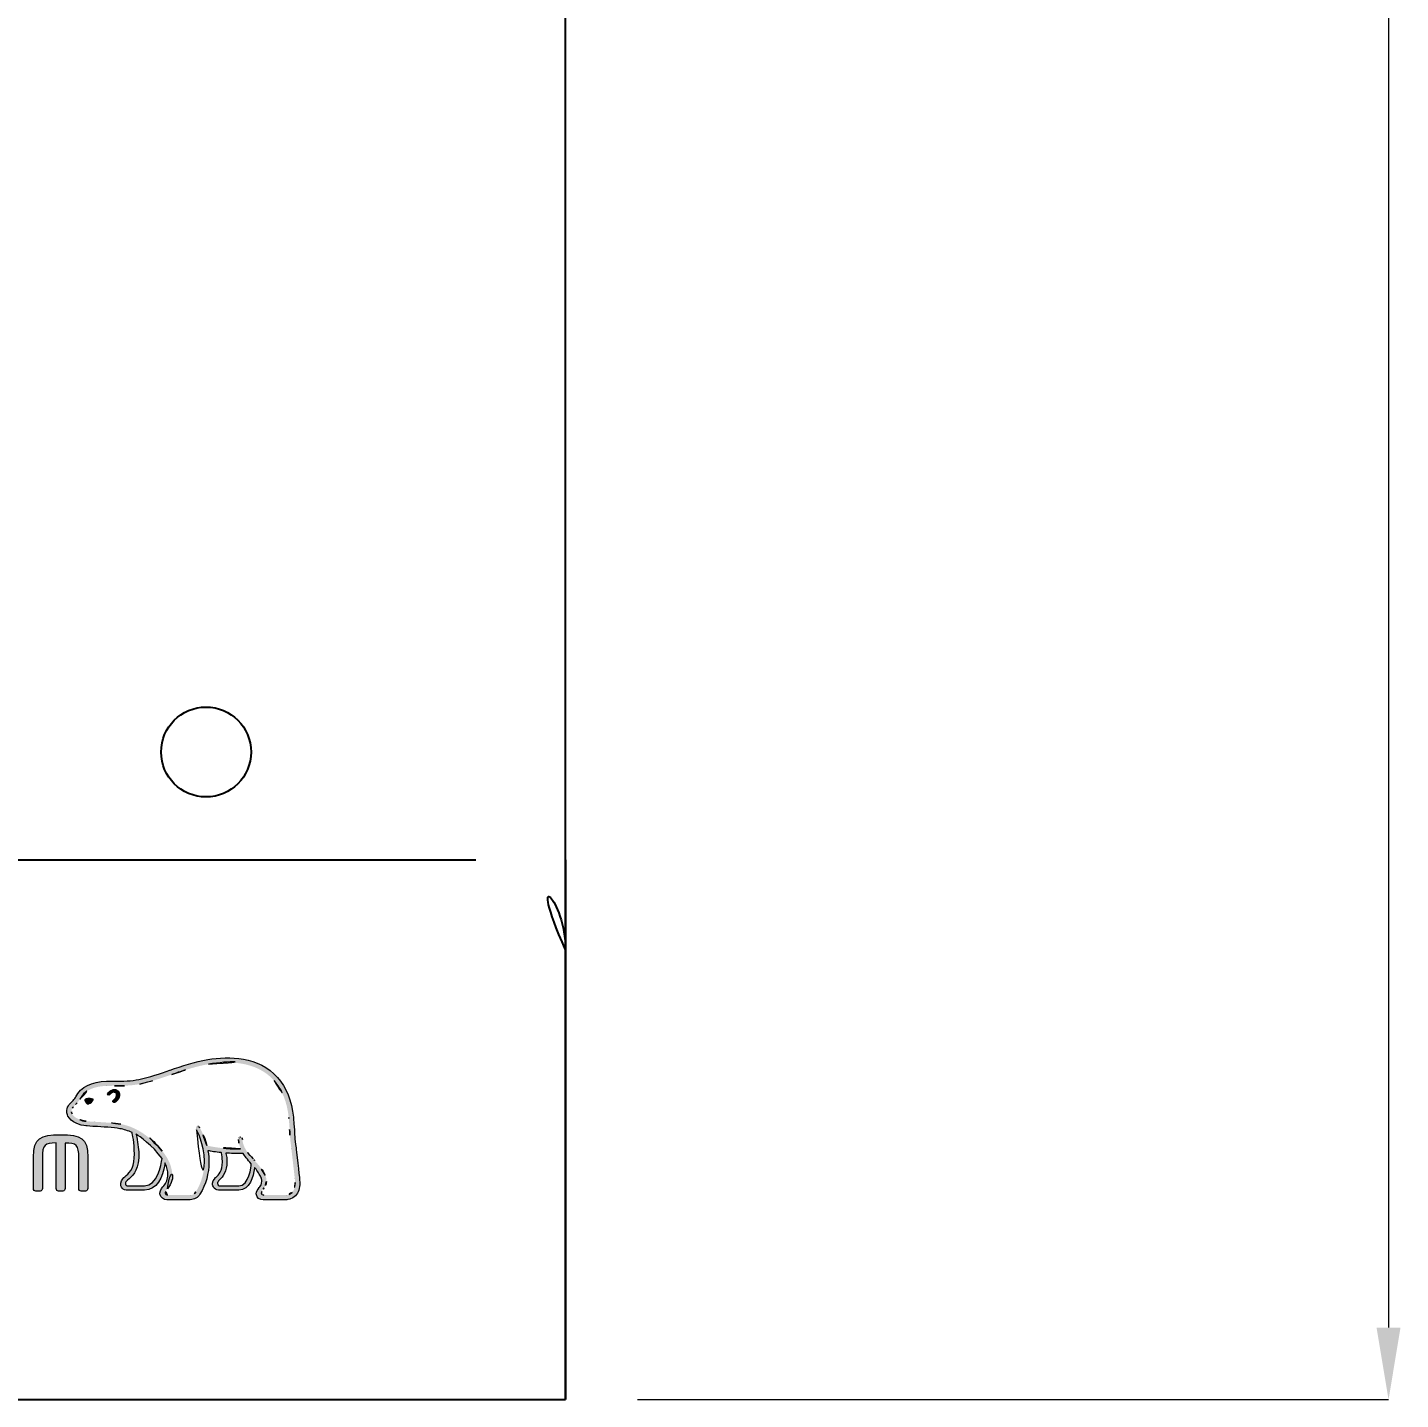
# Model space of a CAD drawing. Extents: x 16296660632 to 16296673681, y -37409619871 to -37409617503.
# Drawn here: x 16296673000.8 to 16296673077.2, y -37409618008.2 to -37409617932 of the extents above; entities that cross this region are included whole.
import ezdxf

# ---------------------------------------------------------------- set-up
doc = ezdxf.new("R2010")
doc.units = 0
doc.header["$LTSCALE"] = 10
doc.header["$MEASUREMENT"] = 0
doc.header["$PDMODE"] = 3
doc.header["$PDSIZE"] = -10
doc.layers.get('0').update_dxf_attribs({"linetype": 'CONTINUOUS'})
doc.layers.get('DEFPOINTS').update_dxf_attribs({"linetype": 'CONTINUOUS'})
doc.layers.add('BODY', color=7, linetype='CONTINUOUS')
doc.layers.add('레이어 1', color=7, linetype='CONTINUOUS', lineweight=0)
doc.styles.add('Daelim Dimension', font='')
doc.styles.get('Daelim Dimension').set_extended_font_data('NanumGothic')
doc.dimstyles.new('DEFAULT', dxfattribs={"dimscale": 2, "dimtxt": 2, "dimasz": 2, "dimexe": 0, "dimexo": 2, "dimgap": 1, "dimtad": 1, "dimdec": 1, "dimzin": 9, "dimdsep": 46, "dimtxsty": 'Daelim Dimension', "dimcen": 0.5, "dimclrd": 252, "dimclre": 252, "dimclrt": 3, "dimadec": 1, "dimazin": 0, "dimtfac": 1, "dimtdec": 1, "dimtix": 1, "dimtmove": 0, "dimatfit": 3, "dimfxl": 1, "dimtolj": 1, "dimtzin": 1, "dimlwd": 9, "dimlwe": 9, "dimarcsym": 0})

# ---------------------------------------------------------------- blocks, each defined once
blk = doc.blocks.new('*D1')
at = {"layer": 'BODY', "color": 5, "lineweight": 9, "transparency": 16777216}
for p, q in [((16296673029.734381, -37409617708.244926), (16296673076.508051, -37409617708.244926)), ((16296673076.508051, -37409617712.244926), (16296673076.508051, -37409618004.244926)), ((16296673034.734381, -37409618008.244926), (16296673076.508051, -37409618008.244926))]:
    blk.add_line(p, q, dxfattribs=at)
at = {"layer": 'BODY', "color": 5, "transparency": 16777216}
for points in [[(16296673075.841379, -37409617712.244926), (16296673077.174709, -37409617712.244926), (16296673076.508051, -37409617708.244926)], [(16296673075.841379, -37409618004.244926), (16296673077.174709, -37409618004.244926), (16296673076.508051, -37409618008.244926)]]:
    blk.add_solid(points, dxfattribs=at)
at = {"layer": 'DEFPOINTS', "color": 0, "transparency": 16777216}
for p in [(16296673025.734381, -37409617708.244926), (16296673030.734381, -37409618008.244926), (16296673076.508051, -37409618008.244926)]:
    blk.add_point(p, dxfattribs=at)
at = {"layer": 'BODY', "color": 7, "transparency": 16777216, "insert": (16296673069.057409, -37409617858.244926), "char_height": 10, "attachment_point": 5, "rotation": 90, "style": 'Daelim Dimension'}
blk.add_mtext('\\A1;300', dxfattribs=at)

msp = doc.modelspace()

# ---------------------------------------------------------------- hatches: boundary and pattern name
at = {"layer": '레이어 1'}
h = msp.add_hatch(color=7, dxfattribs=at)
h.dxf.hatch_style = 1
edge = h.paths.add_edge_path(flags=16)
edge.add_spline(control_points=[(16296673015.520041, -37409617996.7323), (16296673015.39266, -37409617996.873306), (16296673015.23259, -37409617996.874573), (16296673015.22566, -37409617996.874573), (16296673015.22566, -37409617996.874573), (16296673013.94339, -37409617996.874573), (16296673013.94339, -37409617996.874573), (16296673013.896271, -37409617996.874573), (16296673013.860279, -37409617996.862747), (16296673013.83696, -37409617996.839737), (16296673013.817499, -37409617996.820686), (16296673013.80805, -37409617996.791687), (16296673013.80805, -37409617996.755783), (16296673013.80805, -37409617996.683456), (16296673013.86084, -37409617996.616982), (16296673013.91692, -37409617996.546387), (16296673013.96891, -37409617996.479599), (16296673014.018299, -37409617996.416267), (16296673014.04595, -37409617996.33844), (16296673014.11614, -37409617996.149544), (16296673014.108959, -37409617995.948036), (16296673014.02515, -37409617995.770477), (16296673013.873739, -37409617995.449242), (16296673013.64909, -37409617995.196854), (16296673013.43136, -37409617994.952957), (16296673013.43136, -37409617994.952957), (16296673013.35763, -37409617994.871986), (16296673013.35763, -37409617994.871201), (16296673013.074591, -37409617994.555794), (16296673012.782101, -37409617994.229523), (16296673012.759029, -37409617993.787117), (16296673012.75375, -37409617993.699516), (16296673012.713261, -37409617993.646591), (16296673012.65694, -37409617993.648956), (16296673012.65694, -37409617993.648956), (16296673012.57398, -37409617993.688797), (16296673012.57218, -37409617993.688797), (16296673012.549721, -37409617993.713547), (16296673012.537201, -37409617993.750397), (16296673012.537201, -37409617993.792801), (16296673012.537201, -37409617993.792801), (16296673012.53791, -37409617993.807762), (16296673012.53791, -37409617993.807922), (16296673012.54925, -37409617993.967827), (16296673012.587379, -37409617994.124748), (16296673012.654421, -37409617994.287643), (16296673012.654421, -37409617994.287643), (16296673012.660959, -37409617994.304039), (16296673012.660959, -37409617994.304039), (16296673012.660959, -37409617994.304039), (16296673012.64362, -37409617994.304657), (16296673012.64362, -37409617994.304657), (16296673011.820431, -37409617994.337273), (16296673011.013411, -37409617994.181938), (16296673010.77606, -37409617994.124748), (16296673010.6297, -37409617993.535843), (16296673010.392281, -37409617993.145432), (16296673010.38204, -37409617993.128891), (16296673010.3636, -37409617993.098328), (16296673010.334141, -37409617993.074852), (16296673010.30578, -37409617993.066658), (16296673010.30578, -37409617993.066658), (16296673010.23646, -37409617993.077057), (16296673010.227949, -37409617993.078163), (16296673010.22213, -37409617993.086823), (16296673010.209999, -37409617993.103203), (16296673010.18321, -37409617993.139137), (16296673010.18321, -37409617993.139137), (16296673010.179911, -37409617993.167961), (16296673010.179911, -37409617993.167961), (16296673010.179911, -37409617993.167961), (16296673010.201799, -37409617993.245483), (16296673010.201799, -37409617993.245483), (16296673010.219761, -37409617993.276512), (16296673010.64246, -37409617994.016983), (16296673010.64246, -37409617994.997719), (16296673010.64246, -37409617995.602699), (16296673010.48349, -37409617996.173477), (16296673010.169979, -37409617996.694023), (16296673010.09507, -37409617996.818947), (16296673009.996361, -37409617996.874573), (16296673009.849529, -37409617996.874573), (16296673009.849529, -37409617996.874573), (16296673008.58552, -37409617996.874573), (16296673008.58552, -37409617996.874573), (16296673008.543619, -37409617996.874573), (16296673008.456181, -37409617996.845108), (16296673008.456181, -37409617996.753731), (16296673008.456181, -37409617996.703323), (16296673008.502899, -37409617996.620598), (16296673008.58073, -37409617996.533478), (16296673009.107479, -37409617995.946938), (16296673008.803579, -37409617995.0308), (16296673008.298401, -37409617994.427238), (16296673007.810471, -37409617993.8451), (16296673007.01416, -37409617993.112503), (16296673005.99168, -37409617992.930527), (16296673005.62932, -37409617992.86721), (16296673005.033871, -37409617992.831917), (16296673004.55295, -37409617992.803391), (16296673004.55295, -37409617992.803391), (16296673004.066851, -37409617992.774567), (16296673004.066851, -37409617992.774567), (16296673003.817369, -37409617992.755501), (16296673003.405069, -37409617992.602058), (16296673003.279579, -37409617992.364464), (16296673003.22657, -37409617992.265999), (16296673003.232559, -37409617992.166122), (16296673003.29904, -37409617992.05127), (16296673003.34087, -37409617991.981956), (16296673003.3983, -37409617991.922401), (16296673003.47053, -37409617991.849922), (16296673003.5504, -37409617991.769096), (16296673003.63257, -37409617991.685448), (16296673003.696541, -37409617991.575157), (16296673003.696541, -37409617991.575157), (16296673003.71489, -37409617991.540657), (16296673003.71489, -37409617991.540657), (16296673003.959009, -37409617991.073692), (16296673004.461889, -37409617990.827133), (16296673005.210159, -37409617990.807281), (16296673005.210159, -37409617990.807281), (16296673005.63216, -37409617990.802551), (16296673005.63216, -37409617990.802551), (16296673006.095501, -37409617990.800194), (16296673006.621241, -37409617990.797523), (16296673007.053221, -37409617990.704552), (16296673007.659941, -37409617990.574097), (16296673008.26862, -37409617990.366142), (16296673008.80578, -37409617990.183083), (16296673008.80578, -37409617990.183083), (16296673008.82295, -37409617990.177406), (16296673008.82295, -37409617990.177406), (16296673009.487329, -37409617989.950233), (16296673010.174391, -37409617989.715309), (16296673010.87673, -37409617989.600937), (16296673012.00075, -37409617989.414879), (16296673013.544319, -37409617989.421021), (16296673014.51544, -37409617990.511253), (16296673014.964291, -37409617991.016022), (16296673015.24078, -37409617991.710182), (16296673015.335951, -37409617992.574951), (16296673015.335951, -37409617992.574951), (16296673015.332319, -37409617992.572121), (16296673015.32901, -37409617992.56913), (16296673015.336729, -37409617992.586304), (16296673015.343981, -37409617992.68335), (16296673015.384001, -37409617993.233498), (16296673015.3955, -37409617993.498016), (16296673015.407631, -37409617993.771523), (16296673015.476789, -37409617994.278976), (16296673015.476789, -37409617994.278976), (16296673015.672779, -37409617995.976067), (16296673015.672779, -37409617995.976067), (16296673015.672779, -37409617995.976067), (16296673015.684441, -37409617996.182297), (16296673015.684441, -37409617996.182297), (16296673015.684441, -37409617996.42588), (16296673015.629299, -37409617996.611), (16296673015.520041, -37409617996.7323)], knot_values=[0, 0, 0, 0, 1, 1, 1, 2, 2, 2, 3, 3, 3, 4, 4, 4, 5, 5, 5, 6, 6, 6, 7, 7, 7, 8, 8, 8, 9, 9, 9, 10, 10, 10, 11, 11, 11, 12, 12, 12, 13, 13, 13, 14, 14, 14, 15, 15, 15, 16, 16, 16, 17, 17, 17, 18, 18, 18, 19, 19, 19, 20, 20, 20, 21, 21, 21, 22, 22, 22, 23, 23, 23, 24, 24, 24, 25, 25, 25, 26, 26, 26, 27, 27, 27, 28, 28, 28, 29, 29, 29, 30, 30, 30, 31, 31, 31, 32, 32, 32, 33, 33, 33, 34, 34, 34, 35, 35, 35, 36, 36, 36, 37, 37, 37, 38, 38, 38, 39, 39, 39, 40, 40, 40, 41, 41, 41, 42, 42, 42, 43, 43, 43, 44, 44, 44, 45, 45, 45, 46, 46, 46, 47, 47, 47, 48, 48, 48, 49, 49, 49, 50, 50, 50, 51, 51, 51, 52, 52, 52, 53, 53, 53, 53], degree=3, periodic=0)
edge = h.paths.add_edge_path(flags=16)
edge.add_spline(control_points=[(16296673012.55579, -37409617996.365532), (16296673012.55579, -37409617996.365532), (16296673011.50976, -37409617996.365532), (16296673011.50976, -37409617996.365532), (16296673011.4324, -37409617996.365532), (16296673011.371269, -37409617996.30378), (16296673011.371269, -37409617996.224998), (16296673011.371269, -37409617996.170021), (16296673011.41901, -37409617996.100067), (16296673011.464149, -37409617996.05201), (16296673011.67692, -37409617995.848297), (16296673011.894569, -37409617995.567879), (16296673011.894569, -37409617995.035522), (16296673011.894569, -37409617995.035522), (16296673011.8811, -37409617994.793694), (16296673011.8811, -37409617994.792747), (16296673011.8811, -37409617994.792747), (16296673011.842649, -37409617994.557518), (16296673011.842649, -37409617994.557518), (16296673011.842649, -37409617994.557518), (16296673011.83997, -37409617994.542709), (16296673011.83997, -37409617994.542709), (16296673011.83997, -37409617994.542709), (16296673011.85541, -37409617994.543823), (16296673011.85541, -37409617994.543823), (16296673012.050461, -37409617994.557838), (16296673012.429991, -37409617994.578957), (16296673012.792351, -37409617994.561783), (16296673012.88435, -37409617994.708138), (16296673013.03261, -37409617994.896408), (16296673013.249081, -37409617995.147217), (16296673013.239149, -37409617995.272003), (16296673013.135799, -37409617996.365532), (16296673012.55579, -37409617996.365532)], knot_values=[0, 0, 0, 0, 1, 1, 1, 2, 2, 2, 3, 3, 3, 4, 4, 4, 5, 5, 5, 6, 6, 6, 7, 7, 7, 8, 8, 8, 9, 9, 9, 10, 10, 10, 11, 11, 11, 11], degree=3, periodic=0)
edge = h.paths.add_edge_path(flags=16)
edge.add_spline(control_points=[(16296673007.30703, -37409617996.365532), (16296673007.30703, -37409617996.365532), (16296673006.388849, -37409617996.365532), (16296673006.388849, -37409617996.365532), (16296673006.320009, -37409617996.365532), (16296673006.245951, -37409617996.308823), (16296673006.245951, -37409617996.224998), (16296673006.245951, -37409617996.174118), (16296673006.288651, -37409617996.111092), (16296673006.36648, -37409617996.048553), (16296673006.59886, -37409617995.863426), (16296673006.950979, -37409617995.583313), (16296673006.989111, -37409617994.809914), (16296673006.989111, -37409617994.809914), (16296673006.994381, -37409617994.598961), (16296673006.994381, -37409617994.598961), (16296673006.994381, -37409617994.269997), (16296673006.919001, -37409617993.872833), (16296673006.847481, -37409617993.517883), (16296673006.847481, -37409617993.517883), (16296673006.83581, -37409617993.481644), (16296673006.83581, -37409617993.481644), (16296673006.83581, -37409617993.481644), (16296673006.86591, -37409617993.505119), (16296673006.86591, -37409617993.505119), (16296673007.00281, -37409617993.589401), (16296673007.752741, -37409617994.097649), (16296673008.284929, -37409617994.848518), (16296673008.24082, -37409617995.203941), (16296673008.040421, -37409617996.365532), (16296673007.30703, -37409617996.365532)], knot_values=[0, 0, 0, 0, 1, 1, 1, 2, 2, 2, 3, 3, 3, 4, 4, 4, 5, 5, 5, 6, 6, 6, 7, 7, 7, 8, 8, 8, 9, 9, 9, 10, 10, 10, 10], degree=3, periodic=0)
edge = h.paths.add_edge_path()
edge.add_spline(control_points=[(16296673015.93195, -37409617995.950401), (16296673015.93162, -37409617995.948036), (16296673015.7369, -37409617994.24369), (16296673015.7369, -37409617994.24369), (16296673015.66482, -37409617993.734337), (16296673015.654421, -37409617993.46273), (16296673015.64505, -37409617993.222), (16296673015.64505, -37409617993.222), (16296673015.596849, -37409617992.549118), (16296673015.596849, -37409617992.548637), (16296673015.49428, -37409617991.627632), (16296673015.196211, -37409617990.88369), (16296673014.71048, -37409617990.339684), (16296673013.661221, -37409617989.160744), (16296673012.023279, -37409617989.1483), (16296673010.83349, -37409617989.344452), (16296673010.103809, -37409617989.465141), (16296673009.406349, -37409617989.703194), (16296673008.73204, -37409617989.933838), (16296673008.73204, -37409617989.933838), (16296673008.71031, -37409617989.941551), (16296673008.71031, -37409617989.941551), (16296673008.183161, -37409617990.121323), (16296673007.58494, -37409617990.325974), (16296673006.997931, -37409617990.451057), (16296673006.59461, -37409617990.537239), (16296673006.08951, -37409617990.541183), (16296673005.64333, -37409617990.543541), (16296673005.64333, -37409617990.543541), (16296673005.20174, -37409617990.548897), (16296673005.20174, -37409617990.548897), (16296673004.353189, -37409617990.569847), (16296673003.775221, -37409617990.863693), (16296673003.48329, -37409617991.421867), (16296673003.48329, -37409617991.421867), (16296673003.47014, -37409617991.445976), (16296673003.47014, -37409617991.445976), (16296673003.42185, -37409617991.530579), (16296673003.350241, -37409617991.602417), (16296673003.286119, -37409617991.666702), (16296673003.21546, -37409617991.737907), (16296673003.13582, -37409617991.817787), (16296673003.07501, -37409617991.921127), (16296673003.01395, -37409617992.024651), (16296673002.98316, -37409617992.12957), (16296673002.98316, -37409617992.232597), (16296673002.98316, -37409617992.319252), (16296673003.00489, -37409617992.404327), (16296673003.04855, -37409617992.485626), (16296673003.22893, -37409617992.826241), (16296673003.743481, -37409617993.010094), (16296673004.050541, -37409617993.031998), (16296673004.050541, -37409617993.031998), (16296673004.502541, -37409617993.060364), (16296673004.51333, -37409617993.061302), (16296673004.96526, -37409617993.086823), (16296673005.584181, -37409617993.122589), (16296673005.945511, -37409617993.186394), (16296673006.15679, -37409617993.223732), (16296673006.396891, -37409617993.299507), (16296673006.61808, -37409617993.403664), (16296673006.633841, -37409617993.460999), (16296673006.74868, -37409617993.971611), (16296673006.74868, -37409617994.599274), (16296673006.74868, -37409617994.599274), (16296673006.743799, -37409617994.798424), (16296673006.743799, -37409617994.798424), (16296673006.71048, -37409617995.460274), (16296673006.42194, -37409617995.691551), (16296673006.21051, -37409617995.860764), (16296673006.189079, -37409617995.877617), (16296673006.00066, -37409617996.034058), (16296673005.987101, -37409617996.222321), (16296673005.977501, -37409617996.328827), (16296673006.00798, -37409617996.42588), (16296673006.072651, -37409617996.495667), (16296673006.142759, -37409617996.571289), (16296673006.24934, -37409617996.609573), (16296673006.388849, -37409617996.609573), (16296673006.388849, -37409617996.609573), (16296673007.30703, -37409617996.609573), (16296673007.30703, -37409617996.609573), (16296673007.994261, -37409617996.609573), (16296673008.33424, -37409617995.869583), (16296673008.43767, -37409617995.176369), (16296673008.43767, -37409617995.176369), (16296673008.4398, -37409617995.07885), (16296673008.4398, -37409617995.07885), (16296673008.4398, -37409617995.07885), (16296673008.468161, -37409617995.127693), (16296673008.468161, -37409617995.127693), (16296673008.556299, -37409617995.32383), (16296673008.60932, -37409617995.558273), (16296673008.60932, -37409617995.734871), (16296673008.60932, -37409617995.982697), (16296673008.532591, -37409617996.199173), (16296673008.38686, -37409617996.360489), (16296673008.350071, -37409617996.396889), (16296673008.1663, -37409617996.587357), (16296673008.1663, -37409617996.777519), (16296673008.1663, -37409617996.777519), (16296673008.16795, -37409617996.808884), (16296673008.16795, -37409617996.808884), (16296673008.194019, -37409617997.033539), (16296673008.37583, -37409617997.133888), (16296673008.54472, -37409617997.133888), (16296673008.54472, -37409617997.133888), (16296673009.849529, -37409617997.133888), (16296673009.849529, -37409617997.133888), (16296673010.08506, -37409617997.133888), (16296673010.27277, -37409617997.027847), (16296673010.393379, -37409617996.827782), (16296673010.72542, -37409617996.27652), (16296673010.893669, -37409617995.677841), (16296673010.893669, -37409617995.048912), (16296673010.893669, -37409617994.852608), (16296673010.87516, -37409617994.643066), (16296673010.838921, -37409617994.425652), (16296673010.838921, -37409617994.425652), (16296673010.83577, -37409617994.408333), (16296673010.83577, -37409617994.408333), (16296673010.83577, -37409617994.408333), (16296673010.8531, -37409617994.411957), (16296673010.8531, -37409617994.411957), (16296673011.01009, -37409617994.44236), (16296673011.26265, -37409617994.486153), (16296673011.574739, -37409617994.519867), (16296673011.574739, -37409617994.519867), (16296673011.583811, -37409617994.520973), (16296673011.583811, -37409617994.520973), (16296673011.583811, -37409617994.520973), (16296673011.625799, -37409617994.760139), (16296673011.625799, -37409617994.760139), (16296673011.625799, -37409617994.760139), (16296673011.635, -37409617994.816841), (16296673011.635, -37409617994.817787), (16296673011.635, -37409617994.817787), (16296673011.647449, -37409617995.029381), (16296673011.647449, -37409617995.029381), (16296673011.647449, -37409617995.537163), (16296673011.4168, -37409617995.758034), (16296673011.29282, -37409617995.876503), (16296673011.29108, -37409617995.878082), (16296673011.118099, -37409617996.053902), (16296673011.09935, -37409617996.209877), (16296673011.09935, -37409617996.209877), (16296673011.093361, -37409617996.257767), (16296673011.093361, -37409617996.257767), (16296673011.093361, -37409617996.30677), (16296673011.105961, -37409617996.40287), (16296673011.191669, -37409617996.491417), (16296673011.267139, -37409617996.570038), (16296673011.383961, -37409617996.609573), (16296673011.539301, -37409617996.609573), (16296673011.539301, -37409617996.609573), (16296673012.55579, -37409617996.609573), (16296673012.55579, -37409617996.609573), (16296673013.17314, -37409617996.609573), (16296673013.358971, -37409617995.824677), (16296673013.43388, -37409617995.384804), (16296673013.43388, -37409617995.384804), (16296673013.437349, -37409617995.339432), (16296673013.437349, -37409617995.339432), (16296673013.437349, -37409617995.339432), (16296673013.461769, -37409617995.372673), (16296673013.461769, -37409617995.372673), (16296673013.604111, -37409617995.554482), (16296673013.72897, -37409617995.756607), (16296673013.789061, -37409617995.882339), (16296673013.82065, -37409617995.947723), (16296673013.837669, -37409617996.020348), (16296673013.837669, -37409617996.09314), (16296673013.837669, -37409617996.09314), (16296673013.814671, -37409617996.240288), (16296673013.814671, -37409617996.240288), (16296673013.79088, -37409617996.32016), (16296673013.73637, -37409617996.39373), (16296673013.683041, -37409617996.464943), (16296673013.604811, -37409617996.566566), (16296673013.524151, -37409617996.671959), (16296673013.524151, -37409617996.799889), (16296673013.524151, -37409617996.799889), (16296673013.531719, -37409617996.870323), (16296673013.531719, -37409617996.870323), (16296673013.56889, -37409617997.040154), (16296673013.706511, -37409617997.133888), (16296673013.918961, -37409617997.133888), (16296673013.918961, -37409617997.133888), (16296673015.225031, -37409617997.133888), (16296673015.225031, -37409617997.133888), (16296673015.2537, -37409617997.133888), (16296673015.50893, -37409617997.127586), (16296673015.708851, -37409617996.911278), (16296673015.86845, -37409617996.738457), (16296673015.945959, -37409617996.500862), (16296673015.945959, -37409617996.185463), (16296673015.945959, -37409617996.185463), (16296673015.9321, -37409617995.9515), (16296673015.93195, -37409617995.950401)], knot_values=[0, 0, 0, 0, 1, 1, 1, 2, 2, 2, 3, 3, 3, 4, 4, 4, 5, 5, 5, 6, 6, 6, 7, 7, 7, 8, 8, 8, 9, 9, 9, 10, 10, 10, 11, 11, 11, 12, 12, 12, 13, 13, 13, 14, 14, 14, 15, 15, 15, 16, 16, 16, 17, 17, 17, 18, 18, 18, 19, 19, 19, 20, 20, 20, 21, 21, 21, 22, 22, 22, 23, 23, 23, 24, 24, 24, 25, 25, 25, 26, 26, 26, 27, 27, 27, 28, 28, 28, 29, 29, 29, 30, 30, 30, 31, 31, 31, 32, 32, 32, 33, 33, 33, 34, 34, 34, 35, 35, 35, 36, 36, 36, 37, 37, 37, 38, 38, 38, 39, 39, 39, 40, 40, 40, 41, 41, 41, 42, 42, 42, 43, 43, 43, 44, 44, 44, 45, 45, 45, 46, 46, 46, 47, 47, 47, 48, 48, 48, 49, 49, 49, 50, 50, 50, 51, 51, 51, 52, 52, 52, 53, 53, 53, 54, 54, 54, 55, 55, 55, 56, 56, 56, 57, 57, 57, 58, 58, 58, 59, 59, 59, 60, 60, 60, 61, 61, 61, 62, 62, 62, 63, 63, 63, 64, 64, 64, 65, 65, 65, 66, 66, 66, 66], degree=3, periodic=0)
edge = h.paths.add_edge_path(flags=0)
edge.add_spline(control_points=[(16296673004.02832, -37409617991.542702), (16296673004.02832, -37409617991.542702), (16296673004.21833, -37409617991.456848), (16296673004.453699, -37409617991.547592), (16296673004.453699, -37409617991.547592), (16296673004.482849, -37409617991.560043), (16296673004.44488, -37409617991.613762), (16296673004.330271, -37409617991.767853), (16296673004.2173, -37409617991.801086), (16296673004.2173, -37409617991.801086), (16296673004.2173, -37409617991.801086), (16296673004.13546, -37409617991.829918), (16296673004.08946, -37409617991.774147), (16296673003.9965, -37409617991.665123), (16296673003.99367, -37409617991.601631), (16296673003.99367, -37409617991.601631), (16296673003.99367, -37409617991.601631), (16296673003.984051, -37409617991.554527), (16296673004.02832, -37409617991.542702)], knot_values=[0, 0, 0, 0, 1, 1, 1, 2, 2, 2, 3, 3, 3, 4, 4, 4, 5, 5, 5, 6, 6, 6, 6], degree=3, periodic=0)
edge = h.paths.add_edge_path(flags=0)
edge.add_spline(control_points=[(16296673005.282169, -37409617991.193268), (16296673005.253719, -37409617991.224297), (16296673005.25152, -37409617991.275978), (16296673005.282169, -37409617991.303238), (16296673005.31147, -37409617991.329697), (16296673005.36227, -37409617991.322777), (16296673005.390631, -37409617991.29158), (16296673005.40576, -37409617991.275978), (16296673005.561729, -37409617991.090874), (16296673005.69628, -37409617991.185547), (16296673005.74543, -37409617991.22084), (16296673005.765751, -37409617991.270943), (16296673005.758511, -37409617991.335693), (16296673005.747009, -37409617991.439507), (16296673005.656969, -37409617991.557373), (16296673005.59403, -37409617991.597687), (16296673005.558821, -37409617991.619118), (16296673005.53558, -37409617991.665123), (16296673005.55228, -37409617991.702309), (16296673005.568821, -37409617991.739326), (16296673005.615931, -37409617991.750359), (16296673005.65374, -37409617991.732712), (16296673005.76638, -37409617991.678833), (16296673005.908421, -37409617991.498909), (16296673005.92787, -37409617991.331123), (16296673005.94079, -37409617991.214233), (16296673005.888321, -37409617991.118752), (16296673005.794901, -37409617991.054314), (16296673005.59403, -37409617990.911743), (16296673005.366369, -37409617991.102524), (16296673005.282169, -37409617991.193268)], knot_values=[0, 0, 0, 0, 1, 1, 1, 2, 2, 2, 3, 3, 3, 4, 4, 4, 5, 5, 5, 6, 6, 6, 7, 7, 7, 8, 8, 8, 9, 9, 9, 10, 10, 10, 10], degree=3, periodic=0)
edge = h.paths.add_edge_path(flags=0)
edge.add_spline(control_points=[(16296673005.256479, -37409617991.332382), (16296673005.256479, -37409617991.332382), (16296673005.256479, -37409617991.332382), (16296673005.256479, -37409617991.332382), (16296673005.256479, -37409617991.332382), (16296673005.256479, -37409617991.332382), (16296673005.256479, -37409617991.332382)], knot_values=[0, 0, 0, 0, 1, 1, 1, 2, 2, 2, 2], degree=3, periodic=0)
h = msp.add_hatch(color=7, dxfattribs=at)
h.dxf.hatch_style = 2
edge = h.paths.add_edge_path()
edge.add_spline(control_points=[(16296673005.282169, -37409617991.193268), (16296673005.253719, -37409617991.224297), (16296673005.25152, -37409617991.275978), (16296673005.282169, -37409617991.303238), (16296673005.31147, -37409617991.329697), (16296673005.36227, -37409617991.322777), (16296673005.390631, -37409617991.29158), (16296673005.40576, -37409617991.275978), (16296673005.561729, -37409617991.090874), (16296673005.69628, -37409617991.185547), (16296673005.74543, -37409617991.22084), (16296673005.765751, -37409617991.270943), (16296673005.758511, -37409617991.335693), (16296673005.747009, -37409617991.439507), (16296673005.656969, -37409617991.557373), (16296673005.59403, -37409617991.597687), (16296673005.558821, -37409617991.619118), (16296673005.53558, -37409617991.665123), (16296673005.55228, -37409617991.702309), (16296673005.568821, -37409617991.739326), (16296673005.615931, -37409617991.750359), (16296673005.65374, -37409617991.732712), (16296673005.76638, -37409617991.678833), (16296673005.908421, -37409617991.498909), (16296673005.92787, -37409617991.331123), (16296673005.94079, -37409617991.214233), (16296673005.888321, -37409617991.118752), (16296673005.794901, -37409617991.054314), (16296673005.59403, -37409617990.911743), (16296673005.366369, -37409617991.102524), (16296673005.282169, -37409617991.193268)], knot_values=[0, 0, 0, 0, 1, 1, 1, 2, 2, 2, 3, 3, 3, 4, 4, 4, 5, 5, 5, 6, 6, 6, 7, 7, 7, 8, 8, 8, 9, 9, 9, 10, 10, 10, 10], degree=3, periodic=0)
h = msp.add_hatch(color=7, dxfattribs=at)
h.dxf.hatch_style = 2
edge = h.paths.add_edge_path()
edge.add_spline(control_points=[(16296673004.02832, -37409617991.542702), (16296673004.02832, -37409617991.542702), (16296673004.21833, -37409617991.456848), (16296673004.453699, -37409617991.547592), (16296673004.453699, -37409617991.547592), (16296673004.482849, -37409617991.560043), (16296673004.44488, -37409617991.613762), (16296673004.330271, -37409617991.767853), (16296673004.2173, -37409617991.801086), (16296673004.2173, -37409617991.801086), (16296673004.2173, -37409617991.801086), (16296673004.13546, -37409617991.829918), (16296673004.08946, -37409617991.774147), (16296673003.9965, -37409617991.665123), (16296673003.99367, -37409617991.601631), (16296673003.99367, -37409617991.601631), (16296673003.99367, -37409617991.601631), (16296673003.984051, -37409617991.554527), (16296673004.02832, -37409617991.542702)], knot_values=[0, 0, 0, 0, 1, 1, 1, 2, 2, 2, 3, 3, 3, 4, 4, 4, 5, 5, 5, 6, 6, 6, 6], degree=3, periodic=0)
h = msp.add_hatch(color=7, dxfattribs=at)
h.dxf.hatch_style = 2
edge = h.paths.add_edge_path()
edge.add_spline(control_points=[(16296673001.132771, -37409617994.765961), (16296673001.132771, -37409617994.765961), (16296673001.132771, -37409617996.517883), (16296673001.132771, -37409617996.517883), (16296673001.132771, -37409617996.593674), (16296673001.19232, -37409617996.655273), (16296673001.26543, -37409617996.655273), (16296673001.26543, -37409617996.655273), (16296673001.499849, -37409617996.655273), (16296673001.499849, -37409617996.655273), (16296673001.582569, -37409617996.655273), (16296673001.63203, -37409617996.585617), (16296673001.63203, -37409617996.517883), (16296673001.63203, -37409617996.517883), (16296673001.63203, -37409617994.80928), (16296673001.63203, -37409617994.80928), (16296673001.63203, -37409617994.055901), (16296673001.759809, -37409617993.982643), (16296673002.396919, -37409617993.980904), (16296673002.396919, -37409617994.027222), (16296673002.396919, -37409617996.517883), (16296673002.396919, -37409617996.517883), (16296673002.396919, -37409617996.596497), (16296673002.453489, -37409617996.655273), (16296673002.528481, -37409617996.655273), (16296673002.528481, -37409617996.655273), (16296673002.75882, -37409617996.655273), (16296673002.75882, -37409617996.655273), (16296673002.841209, -37409617996.655273), (16296673002.89053, -37409617996.585617), (16296673002.89053, -37409617996.517883), (16296673002.89053, -37409617996.517883), (16296673002.89053, -37409617994.034943), (16296673002.89053, -37409617993.985786), (16296673003.188601, -37409617993.986893), (16296673003.39798, -37409617994.011467), (16296673003.511339, -37409617994.124748), (16296673003.630751, -37409617994.244011), (16296673003.65407, -37409617994.466461), (16296673003.65407, -37409617994.80928), (16296673003.65407, -37409617994.80928), (16296673003.65407, -37409617996.517883), (16296673003.65407, -37409617996.517883), (16296673003.65407, -37409617996.592247), (16296673003.71497, -37409617996.655273), (16296673003.78697, -37409617996.655273), (16296673003.78697, -37409617996.655273), (16296673004.022499, -37409617996.655273), (16296673004.022499, -37409617996.655273), (16296673004.104191, -37409617996.655273), (16296673004.154671, -37409617996.584053), (16296673004.154671, -37409617996.517883), (16296673004.154671, -37409617996.517883), (16296673004.154671, -37409617994.765961), (16296673004.154671, -37409617994.765961), (16296673004.154671, -37409617993.704086), (16296673003.778139, -37409617993.524178), (16296673002.646481, -37409617993.524178), (16296673001.510731, -37409617993.524178), (16296673001.132771, -37409617993.704086), (16296673001.132771, -37409617994.765961)], knot_values=[0, 0, 0, 0, 1, 1, 1, 2, 2, 2, 3, 3, 3, 4, 4, 4, 5, 5, 5, 6, 6, 6, 7, 7, 7, 8, 8, 8, 9, 9, 9, 10, 10, 10, 11, 11, 11, 12, 12, 12, 13, 13, 13, 14, 14, 14, 15, 15, 15, 16, 16, 16, 17, 17, 17, 18, 18, 18, 19, 19, 19, 20, 20, 20, 20], degree=3, periodic=0)

# ---------------------------------------------------------------- linework, layer by layer
for p, q in [((16296673030.734381, -37409618008.244926), (16296673030.734381, -37409617713.244926)), ((16296672785.734381, -37409617978.244926), (16296673025.734381, -37409617978.244926)), ((16296673030.734381, -37409617978.244926), (16296673030.734381, -37409618008.244926)), ((16296672780.734381, -37409618008.244926), (16296673030.734381, -37409618008.244926))]:
    msp.add_line(p, q)
at = {"color": 7}
msp.add_line((16296673007.26635, -37409617996.609573), (16296673007.26635, -37409617996.609573), dxfattribs=at)
msp.add_arc((16296673025.734381, -37409617983.244926), 5, 0, 90)
at = {"layer": 'BODY'}
msp.add_circle((16296673010.734381, -37409617972.244926), 2.5, dxfattribs=at)
at = {"layer": '레이어 1', "color": 7}
for points, knots in [([(16296673015.93195, -37409617995.950401), (16296673015.93162, -37409617995.948036), (16296673015.7369, -37409617994.24369), (16296673015.7369, -37409617994.24369), (16296673015.66482, -37409617993.734337), (16296673015.654421, -37409617993.46273), (16296673015.64505, -37409617993.222), (16296673015.64505, -37409617993.222), (16296673015.596849, -37409617992.549118), (16296673015.596849, -37409617992.548637), (16296673015.49428, -37409617991.627632), (16296673015.196211, -37409617990.88369), (16296673014.71048, -37409617990.339684), (16296673013.661221, -37409617989.160744), (16296673012.023279, -37409617989.1483), (16296673010.83349, -37409617989.344452), (16296673010.103809, -37409617989.465141), (16296673009.406349, -37409617989.703194), (16296673008.73204, -37409617989.933838), (16296673008.73204, -37409617989.933838), (16296673008.71031, -37409617989.941551), (16296673008.71031, -37409617989.941551), (16296673008.183161, -37409617990.121323), (16296673007.58494, -37409617990.325974), (16296673006.997931, -37409617990.451057), (16296673006.59461, -37409617990.537239), (16296673006.08951, -37409617990.541183), (16296673005.64333, -37409617990.543541), (16296673005.64333, -37409617990.543541), (16296673005.20174, -37409617990.548897), (16296673005.20174, -37409617990.548897), (16296673004.353189, -37409617990.569847), (16296673003.775221, -37409617990.863693), (16296673003.48329, -37409617991.421867), (16296673003.48329, -37409617991.421867), (16296673003.47014, -37409617991.445976), (16296673003.47014, -37409617991.445976), (16296673003.42185, -37409617991.530579), (16296673003.350241, -37409617991.602417), (16296673003.286119, -37409617991.666702), (16296673003.21546, -37409617991.737907), (16296673003.13582, -37409617991.817787), (16296673003.07501, -37409617991.921127), (16296673003.01395, -37409617992.024651), (16296673002.98316, -37409617992.12957), (16296673002.98316, -37409617992.232597), (16296673002.98316, -37409617992.319252), (16296673003.00489, -37409617992.404327), (16296673003.04855, -37409617992.485626), (16296673003.22893, -37409617992.826241), (16296673003.743481, -37409617993.010094), (16296673004.050541, -37409617993.031998), (16296673004.050541, -37409617993.031998), (16296673004.502541, -37409617993.060364), (16296673004.51333, -37409617993.061302), (16296673004.96526, -37409617993.086823), (16296673005.584181, -37409617993.122589), (16296673005.945511, -37409617993.186394), (16296673006.15679, -37409617993.223732), (16296673006.396891, -37409617993.299507), (16296673006.61808, -37409617993.403664), (16296673006.633841, -37409617993.460999), (16296673006.74868, -37409617993.971611), (16296673006.74868, -37409617994.599274), (16296673006.74868, -37409617994.599274), (16296673006.743799, -37409617994.798424), (16296673006.743799, -37409617994.798424), (16296673006.71048, -37409617995.460274), (16296673006.42194, -37409617995.691551), (16296673006.21051, -37409617995.860764), (16296673006.189079, -37409617995.877617), (16296673006.00066, -37409617996.034058), (16296673005.987101, -37409617996.222321), (16296673005.977501, -37409617996.328827), (16296673006.00798, -37409617996.42588), (16296673006.072651, -37409617996.495667), (16296673006.142759, -37409617996.571289), (16296673006.24934, -37409617996.609573), (16296673006.388849, -37409617996.609573), (16296673006.388849, -37409617996.609573), (16296673007.30703, -37409617996.609573), (16296673007.30703, -37409617996.609573), (16296673007.994261, -37409617996.609573), (16296673008.33424, -37409617995.869583), (16296673008.43767, -37409617995.176369), (16296673008.43767, -37409617995.176369), (16296673008.4398, -37409617995.07885), (16296673008.4398, -37409617995.07885), (16296673008.4398, -37409617995.07885), (16296673008.468161, -37409617995.127693), (16296673008.468161, -37409617995.127693), (16296673008.556299, -37409617995.32383), (16296673008.60932, -37409617995.558273), (16296673008.60932, -37409617995.734871), (16296673008.60932, -37409617995.982697), (16296673008.532591, -37409617996.199173), (16296673008.38686, -37409617996.360489), (16296673008.350071, -37409617996.396889), (16296673008.1663, -37409617996.587357), (16296673008.1663, -37409617996.777519), (16296673008.1663, -37409617996.777519), (16296673008.16795, -37409617996.808884), (16296673008.16795, -37409617996.808884), (16296673008.194019, -37409617997.033539), (16296673008.37583, -37409617997.133888), (16296673008.54472, -37409617997.133888), (16296673008.54472, -37409617997.133888), (16296673009.849529, -37409617997.133888), (16296673009.849529, -37409617997.133888), (16296673010.08506, -37409617997.133888), (16296673010.27277, -37409617997.027847), (16296673010.393379, -37409617996.827782), (16296673010.72542, -37409617996.27652), (16296673010.893669, -37409617995.677841), (16296673010.893669, -37409617995.048912), (16296673010.893669, -37409617994.852608), (16296673010.87516, -37409617994.643066), (16296673010.838921, -37409617994.425652), (16296673010.838921, -37409617994.425652), (16296673010.83577, -37409617994.408333), (16296673010.83577, -37409617994.408333), (16296673010.83577, -37409617994.408333), (16296673010.8531, -37409617994.411957), (16296673010.8531, -37409617994.411957), (16296673011.01009, -37409617994.44236), (16296673011.26265, -37409617994.486153), (16296673011.574739, -37409617994.519867), (16296673011.574739, -37409617994.519867), (16296673011.583811, -37409617994.520973), (16296673011.583811, -37409617994.520973), (16296673011.583811, -37409617994.520973), (16296673011.625799, -37409617994.760139), (16296673011.625799, -37409617994.760139), (16296673011.625799, -37409617994.760139), (16296673011.635, -37409617994.816841), (16296673011.635, -37409617994.817787), (16296673011.635, -37409617994.817787), (16296673011.647449, -37409617995.029381), (16296673011.647449, -37409617995.029381), (16296673011.647449, -37409617995.537163), (16296673011.4168, -37409617995.758034), (16296673011.29282, -37409617995.876503), (16296673011.29108, -37409617995.878082), (16296673011.118099, -37409617996.053902), (16296673011.09935, -37409617996.209877), (16296673011.09935, -37409617996.209877), (16296673011.093361, -37409617996.257767), (16296673011.093361, -37409617996.257767), (16296673011.093361, -37409617996.30677), (16296673011.105961, -37409617996.40287), (16296673011.191669, -37409617996.491417), (16296673011.267139, -37409617996.570038), (16296673011.383961, -37409617996.609573), (16296673011.539301, -37409617996.609573), (16296673011.539301, -37409617996.609573), (16296673012.55579, -37409617996.609573), (16296673012.55579, -37409617996.609573), (16296673013.17314, -37409617996.609573), (16296673013.358971, -37409617995.824677), (16296673013.43388, -37409617995.384804), (16296673013.43388, -37409617995.384804), (16296673013.437349, -37409617995.339432), (16296673013.437349, -37409617995.339432), (16296673013.437349, -37409617995.339432), (16296673013.461769, -37409617995.372673), (16296673013.461769, -37409617995.372673), (16296673013.604111, -37409617995.554482), (16296673013.72897, -37409617995.756607), (16296673013.789061, -37409617995.882339), (16296673013.82065, -37409617995.947723), (16296673013.837669, -37409617996.020348), (16296673013.837669, -37409617996.09314), (16296673013.837669, -37409617996.09314), (16296673013.814671, -37409617996.240288), (16296673013.814671, -37409617996.240288), (16296673013.79088, -37409617996.32016), (16296673013.73637, -37409617996.39373), (16296673013.683041, -37409617996.464943), (16296673013.604811, -37409617996.566566), (16296673013.524151, -37409617996.671959), (16296673013.524151, -37409617996.799889), (16296673013.524151, -37409617996.799889), (16296673013.531719, -37409617996.870323), (16296673013.531719, -37409617996.870323), (16296673013.56889, -37409617997.040154), (16296673013.706511, -37409617997.133888), (16296673013.918961, -37409617997.133888), (16296673013.918961, -37409617997.133888), (16296673015.225031, -37409617997.133888), (16296673015.225031, -37409617997.133888), (16296673015.2537, -37409617997.133888), (16296673015.50893, -37409617997.127586), (16296673015.708851, -37409617996.911278), (16296673015.86845, -37409617996.738457), (16296673015.945959, -37409617996.500862), (16296673015.945959, -37409617996.185463), (16296673015.945959, -37409617996.185463), (16296673015.9321, -37409617995.9515), (16296673015.93195, -37409617995.950401)], [0, 0, 0, 0, 1, 1, 1, 2, 2, 2, 3, 3, 3, 4, 4, 4, 5, 5, 5, 6, 6, 6, 7, 7, 7, 8, 8, 8, 9, 9, 9, 10, 10, 10, 11, 11, 11, 12, 12, 12, 13, 13, 13, 14, 14, 14, 15, 15, 15, 16, 16, 16, 17, 17, 17, 18, 18, 18, 19, 19, 19, 20, 20, 20, 21, 21, 21, 22, 22, 22, 23, 23, 23, 24, 24, 24, 25, 25, 25, 26, 26, 26, 27, 27, 27, 28, 28, 28, 29, 29, 29, 30, 30, 30, 31, 31, 31, 32, 32, 32, 33, 33, 33, 34, 34, 34, 35, 35, 35, 36, 36, 36, 37, 37, 37, 38, 38, 38, 39, 39, 39, 40, 40, 40, 41, 41, 41, 42, 42, 42, 43, 43, 43, 44, 44, 44, 45, 45, 45, 46, 46, 46, 47, 47, 47, 48, 48, 48, 49, 49, 49, 50, 50, 50, 51, 51, 51, 52, 52, 52, 53, 53, 53, 54, 54, 54, 55, 55, 55, 56, 56, 56, 57, 57, 57, 58, 58, 58, 59, 59, 59, 60, 60, 60, 61, 61, 61, 62, 62, 62, 63, 63, 63, 64, 64, 64, 65, 65, 65, 66, 66, 66, 66]), ([(16296673005.282169, -37409617991.193268), (16296673005.253719, -37409617991.224297), (16296673005.25152, -37409617991.275978), (16296673005.282169, -37409617991.303238), (16296673005.31147, -37409617991.329697), (16296673005.36227, -37409617991.322777), (16296673005.390631, -37409617991.29158), (16296673005.40576, -37409617991.275978), (16296673005.561729, -37409617991.090874), (16296673005.69628, -37409617991.185547), (16296673005.74543, -37409617991.22084), (16296673005.765751, -37409617991.270943), (16296673005.758511, -37409617991.335693), (16296673005.747009, -37409617991.439507), (16296673005.656969, -37409617991.557373), (16296673005.59403, -37409617991.597687), (16296673005.558821, -37409617991.619118), (16296673005.53558, -37409617991.665123), (16296673005.55228, -37409617991.702309), (16296673005.568821, -37409617991.739326), (16296673005.615931, -37409617991.750359), (16296673005.65374, -37409617991.732712), (16296673005.76638, -37409617991.678833), (16296673005.908421, -37409617991.498909), (16296673005.92787, -37409617991.331123), (16296673005.94079, -37409617991.214233), (16296673005.888321, -37409617991.118752), (16296673005.794901, -37409617991.054314), (16296673005.59403, -37409617990.911743), (16296673005.366369, -37409617991.102524), (16296673005.282169, -37409617991.193268)], [0, 0, 0, 0, 1, 1, 1, 2, 2, 2, 3, 3, 3, 4, 4, 4, 5, 5, 5, 6, 6, 6, 7, 7, 7, 8, 8, 8, 9, 9, 9, 10, 10, 10, 10]), ([(16296673004.02832, -37409617991.542702), (16296673004.02832, -37409617991.542702), (16296673004.21833, -37409617991.456848), (16296673004.453699, -37409617991.547592), (16296673004.453699, -37409617991.547592), (16296673004.482849, -37409617991.560043), (16296673004.44488, -37409617991.613762), (16296673004.330271, -37409617991.767853), (16296673004.2173, -37409617991.801086), (16296673004.2173, -37409617991.801086), (16296673004.2173, -37409617991.801086), (16296673004.13546, -37409617991.829918), (16296673004.08946, -37409617991.774147), (16296673003.9965, -37409617991.665123), (16296673003.99367, -37409617991.601631), (16296673003.99367, -37409617991.601631), (16296673003.99367, -37409617991.601631), (16296673003.984051, -37409617991.554527), (16296673004.02832, -37409617991.542702)], [0, 0, 0, 0, 1, 1, 1, 2, 2, 2, 3, 3, 3, 4, 4, 4, 5, 5, 5, 6, 6, 6, 6]), ([(16296673005.256479, -37409617991.332382), (16296673005.256479, -37409617991.332382), (16296673005.256479, -37409617991.332382), (16296673005.256479, -37409617991.332382), (16296673005.256479, -37409617991.332382), (16296673005.256479, -37409617991.332382), (16296673005.256479, -37409617991.332382)], [0, 0, 0, 0, 1, 1, 1, 2, 2, 2, 2]), ([(16296673010.201799, -37409617993.245483), (16296673010.219761, -37409617993.276512), (16296673010.64246, -37409617994.016983), (16296673010.64246, -37409617994.997719), (16296673010.64246, -37409617995.602699), (16296673010.48349, -37409617996.173477), (16296673010.169979, -37409617996.694023)], [24, 24, 24, 24, 25, 25, 25, 26, 26, 26, 26]), ([(16296673001.132771, -37409617994.765961), (16296673001.132771, -37409617994.765961), (16296673001.132771, -37409617996.517883), (16296673001.132771, -37409617996.517883), (16296673001.132771, -37409617996.593674), (16296673001.19232, -37409617996.655273), (16296673001.26543, -37409617996.655273), (16296673001.26543, -37409617996.655273), (16296673001.499849, -37409617996.655273), (16296673001.499849, -37409617996.655273), (16296673001.582569, -37409617996.655273), (16296673001.63203, -37409617996.585617), (16296673001.63203, -37409617996.517883), (16296673001.63203, -37409617996.517883), (16296673001.63203, -37409617994.80928), (16296673001.63203, -37409617994.80928), (16296673001.63203, -37409617994.055901), (16296673001.759809, -37409617993.982643), (16296673002.396919, -37409617993.980904), (16296673002.396919, -37409617994.027222), (16296673002.396919, -37409617996.517883), (16296673002.396919, -37409617996.517883), (16296673002.396919, -37409617996.596497), (16296673002.453489, -37409617996.655273), (16296673002.528481, -37409617996.655273), (16296673002.528481, -37409617996.655273), (16296673002.75882, -37409617996.655273), (16296673002.75882, -37409617996.655273), (16296673002.841209, -37409617996.655273), (16296673002.89053, -37409617996.585617), (16296673002.89053, -37409617996.517883), (16296673002.89053, -37409617996.517883), (16296673002.89053, -37409617994.034943), (16296673002.89053, -37409617993.985786), (16296673003.188601, -37409617993.986893), (16296673003.39798, -37409617994.011467), (16296673003.511339, -37409617994.124748), (16296673003.630751, -37409617994.244011), (16296673003.65407, -37409617994.466461), (16296673003.65407, -37409617994.80928), (16296673003.65407, -37409617994.80928), (16296673003.65407, -37409617996.517883), (16296673003.65407, -37409617996.517883), (16296673003.65407, -37409617996.592247), (16296673003.71497, -37409617996.655273), (16296673003.78697, -37409617996.655273), (16296673003.78697, -37409617996.655273), (16296673004.022499, -37409617996.655273), (16296673004.022499, -37409617996.655273), (16296673004.104191, -37409617996.655273), (16296673004.154671, -37409617996.584053), (16296673004.154671, -37409617996.517883), (16296673004.154671, -37409617996.517883), (16296673004.154671, -37409617994.765961), (16296673004.154671, -37409617994.765961), (16296673004.154671, -37409617993.704086), (16296673003.778139, -37409617993.524178), (16296673002.646481, -37409617993.524178), (16296673001.510731, -37409617993.524178), (16296673001.132771, -37409617993.704086), (16296673001.132771, -37409617994.765961)], [0, 0, 0, 0, 1, 1, 1, 2, 2, 2, 3, 3, 3, 4, 4, 4, 5, 5, 5, 6, 6, 6, 7, 7, 7, 8, 8, 8, 9, 9, 9, 10, 10, 10, 11, 11, 11, 12, 12, 12, 13, 13, 13, 14, 14, 14, 15, 15, 15, 16, 16, 16, 17, 17, 17, 18, 18, 18, 19, 19, 19, 20, 20, 20, 20]), ([(16296673007.30703, -37409617996.365532), (16296673007.30703, -37409617996.365532), (16296673006.388849, -37409617996.365532), (16296673006.388849, -37409617996.365532), (16296673006.320009, -37409617996.365532), (16296673006.245951, -37409617996.308823), (16296673006.245951, -37409617996.224998), (16296673006.245951, -37409617996.174118), (16296673006.288651, -37409617996.111092), (16296673006.36648, -37409617996.048553), (16296673006.59886, -37409617995.863426), (16296673006.950979, -37409617995.583313), (16296673006.989111, -37409617994.809914), (16296673006.989111, -37409617994.809914), (16296673006.994381, -37409617994.598961), (16296673006.994381, -37409617994.598961), (16296673006.994381, -37409617994.269997), (16296673006.919001, -37409617993.872833), (16296673006.847481, -37409617993.517883), (16296673006.847481, -37409617993.517883), (16296673006.83581, -37409617993.481644), (16296673006.83581, -37409617993.481644), (16296673006.83581, -37409617993.481644), (16296673006.86591, -37409617993.505119), (16296673006.86591, -37409617993.505119), (16296673007.00281, -37409617993.589401), (16296673007.752741, -37409617994.097649), (16296673008.284929, -37409617994.848518), (16296673008.24082, -37409617995.203941), (16296673008.040421, -37409617996.365532), (16296673007.30703, -37409617996.365532)], [0, 0, 0, 0, 1, 1, 1, 2, 2, 2, 3, 3, 3, 4, 4, 4, 5, 5, 5, 6, 6, 6, 7, 7, 7, 8, 8, 8, 9, 9, 9, 10, 10, 10, 10]), ([(16296673012.55579, -37409617996.365532), (16296673012.55579, -37409617996.365532), (16296673011.50976, -37409617996.365532), (16296673011.50976, -37409617996.365532), (16296673011.4324, -37409617996.365532), (16296673011.371269, -37409617996.30378), (16296673011.371269, -37409617996.224998), (16296673011.371269, -37409617996.170021), (16296673011.41901, -37409617996.100067), (16296673011.464149, -37409617996.05201), (16296673011.67692, -37409617995.848297), (16296673011.894569, -37409617995.567879), (16296673011.894569, -37409617995.035522), (16296673011.894569, -37409617995.035522), (16296673011.8811, -37409617994.793694), (16296673011.8811, -37409617994.792747), (16296673011.8811, -37409617994.792747), (16296673011.842649, -37409617994.557518), (16296673011.842649, -37409617994.557518), (16296673011.842649, -37409617994.557518), (16296673011.83997, -37409617994.542709), (16296673011.83997, -37409617994.542709), (16296673011.83997, -37409617994.542709), (16296673011.85541, -37409617994.543823), (16296673011.85541, -37409617994.543823), (16296673012.050461, -37409617994.557838), (16296673012.429991, -37409617994.578957), (16296673012.792351, -37409617994.561783), (16296673012.88435, -37409617994.708138), (16296673013.03261, -37409617994.896408), (16296673013.249081, -37409617995.147217), (16296673013.239149, -37409617995.272003), (16296673013.135799, -37409617996.365532), (16296673012.55579, -37409617996.365532)], [0, 0, 0, 0, 1, 1, 1, 2, 2, 2, 3, 3, 3, 4, 4, 4, 5, 5, 5, 6, 6, 6, 7, 7, 7, 8, 8, 8, 9, 9, 9, 10, 10, 10, 11, 11, 11, 11]), ([(16296673008.58552, -37409617996.874573), (16296673008.543619, -37409617996.874573), (16296673008.456181, -37409617996.845108), (16296673008.456181, -37409617996.753731), (16296673008.456181, -37409617996.703323), (16296673008.502899, -37409617996.620598), (16296673008.58073, -37409617996.533478)], [28, 28, 28, 28, 29, 29, 29, 30, 30, 30, 30]), ([(16296673013.83696, -37409617996.839737), (16296673013.817499, -37409617996.820686), (16296673013.80805, -37409617996.791687), (16296673013.80805, -37409617996.755783), (16296673013.80805, -37409617996.683456), (16296673013.86084, -37409617996.616982), (16296673013.91692, -37409617996.546387)], [3, 3, 3, 3, 4, 4, 4, 5, 5, 5, 5])]:
    msp.add_open_spline(points, degree=3, knots=knots, dxfattribs=at)
for points in [[(16296673010.87673, -37409617989.600937), (16296673012.00075, -37409617989.414879), (16296673013.544319, -37409617989.421021), (16296673014.51544, -37409617990.511253)], [(16296673007.053221, -37409617990.704552), (16296673007.659941, -37409617990.574097), (16296673008.26862, -37409617990.366142), (16296673008.80578, -37409617990.183083)], [(16296673008.80578, -37409617990.183083), (16296673008.80578, -37409617990.183083), (16296673008.82295, -37409617990.177406), (16296673008.82295, -37409617990.177406)], [(16296673008.82295, -37409617990.177406), (16296673009.487329, -37409617989.950233), (16296673010.174391, -37409617989.715309), (16296673010.87673, -37409617989.600937)], [(16296673003.71489, -37409617991.540657), (16296673003.959009, -37409617991.073692), (16296673004.461889, -37409617990.827133), (16296673005.210159, -37409617990.807281)], [(16296673005.210159, -37409617990.807281), (16296673005.210159, -37409617990.807281), (16296673005.63216, -37409617990.802551), (16296673005.63216, -37409617990.802551)], [(16296673005.63216, -37409617990.802551), (16296673006.095501, -37409617990.800194), (16296673006.621241, -37409617990.797523), (16296673007.053221, -37409617990.704552)], [(16296673014.51544, -37409617990.511253), (16296673014.964291, -37409617991.016022), (16296673015.24078, -37409617991.710182), (16296673015.335951, -37409617992.574951)], [(16296673003.29904, -37409617992.05127), (16296673003.34087, -37409617991.981956), (16296673003.3983, -37409617991.922401), (16296673003.47053, -37409617991.849922)], [(16296673003.47053, -37409617991.849922), (16296673003.5504, -37409617991.769096), (16296673003.63257, -37409617991.685448), (16296673003.696541, -37409617991.575157)], [(16296673003.696541, -37409617991.575157), (16296673003.696541, -37409617991.575157), (16296673003.71489, -37409617991.540657), (16296673003.71489, -37409617991.540657)], [(16296673003.279579, -37409617992.364464), (16296673003.22657, -37409617992.265999), (16296673003.232559, -37409617992.166122), (16296673003.29904, -37409617992.05127)], [(16296673004.066851, -37409617992.774567), (16296673003.817369, -37409617992.755501), (16296673003.405069, -37409617992.602058), (16296673003.279579, -37409617992.364464)], [(16296673015.32901, -37409617992.56913), (16296673015.336729, -37409617992.586304), (16296673015.343981, -37409617992.68335), (16296673015.384001, -37409617993.233498)], [(16296673015.335951, -37409617992.574951), (16296673015.335951, -37409617992.574951), (16296673015.332319, -37409617992.572121), (16296673015.32901, -37409617992.56913)], [(16296673004.55295, -37409617992.803391), (16296673004.55295, -37409617992.803391), (16296673004.066851, -37409617992.774567), (16296673004.066851, -37409617992.774567)], [(16296673005.99168, -37409617992.930527), (16296673005.62932, -37409617992.86721), (16296673005.033871, -37409617992.831917), (16296673004.55295, -37409617992.803391)], [(16296673008.298401, -37409617994.427238), (16296673007.810471, -37409617993.8451), (16296673007.01416, -37409617993.112503), (16296673005.99168, -37409617992.930527)], [(16296673010.179911, -37409617993.167961), (16296673010.179911, -37409617993.167961), (16296673010.201799, -37409617993.245483), (16296673010.201799, -37409617993.245483)], [(16296673010.18321, -37409617993.139137), (16296673010.18321, -37409617993.139137), (16296673010.179911, -37409617993.167961), (16296673010.179911, -37409617993.167961)], [(16296673010.227949, -37409617993.078163), (16296673010.22213, -37409617993.086823), (16296673010.209999, -37409617993.103203), (16296673010.18321, -37409617993.139137)], [(16296673010.30578, -37409617993.066658), (16296673010.30578, -37409617993.066658), (16296673010.23646, -37409617993.077057), (16296673010.227949, -37409617993.078163)], [(16296673010.38204, -37409617993.128891), (16296673010.3636, -37409617993.098328), (16296673010.334141, -37409617993.074852), (16296673010.30578, -37409617993.066658)], [(16296673010.77606, -37409617994.124748), (16296673010.6297, -37409617993.535843), (16296673010.392281, -37409617993.145432), (16296673010.38204, -37409617993.128891)], [(16296673015.384001, -37409617993.233498), (16296673015.3955, -37409617993.498016), (16296673015.407631, -37409617993.771523), (16296673015.476789, -37409617994.278976)], [(16296673012.64362, -37409617994.304657), (16296673011.820431, -37409617994.337273), (16296673011.013411, -37409617994.181938), (16296673010.77606, -37409617994.124748)], [(16296673012.57218, -37409617993.688797), (16296673012.549721, -37409617993.713547), (16296673012.537201, -37409617993.750397), (16296673012.537201, -37409617993.792801)], [(16296673012.537201, -37409617993.792801), (16296673012.537201, -37409617993.792801), (16296673012.53791, -37409617993.807762), (16296673012.53791, -37409617993.807922)], [(16296673012.53791, -37409617993.807922), (16296673012.54925, -37409617993.967827), (16296673012.587379, -37409617994.124748), (16296673012.654421, -37409617994.287643)], [(16296673012.65694, -37409617993.648956), (16296673012.65694, -37409617993.648956), (16296673012.57398, -37409617993.688797), (16296673012.57218, -37409617993.688797)], [(16296673012.759029, -37409617993.787117), (16296673012.75375, -37409617993.699516), (16296673012.713261, -37409617993.646591), (16296673012.65694, -37409617993.648956)], [(16296673012.654421, -37409617994.287643), (16296673012.654421, -37409617994.287643), (16296673012.660959, -37409617994.304039), (16296673012.660959, -37409617994.304039)], [(16296673012.660959, -37409617994.304039), (16296673012.660959, -37409617994.304039), (16296673012.64362, -37409617994.304657), (16296673012.64362, -37409617994.304657)], [(16296673013.35763, -37409617994.871201), (16296673013.074591, -37409617994.555794), (16296673012.782101, -37409617994.229523), (16296673012.759029, -37409617993.787117)], [(16296673013.43136, -37409617994.952957), (16296673013.43136, -37409617994.952957), (16296673013.35763, -37409617994.871986), (16296673013.35763, -37409617994.871201)], [(16296673015.476789, -37409617994.278976), (16296673015.476789, -37409617994.278976), (16296673015.672779, -37409617995.976067), (16296673015.672779, -37409617995.976067)], [(16296673008.58073, -37409617996.533478), (16296673009.107479, -37409617995.946938), (16296673008.803579, -37409617995.0308), (16296673008.298401, -37409617994.427238)], [(16296673014.02515, -37409617995.770477), (16296673013.873739, -37409617995.449242), (16296673013.64909, -37409617995.196854), (16296673013.43136, -37409617994.952957)], [(16296673013.91692, -37409617996.546387), (16296673013.96891, -37409617996.479599), (16296673014.018299, -37409617996.416267), (16296673014.04595, -37409617996.33844)], [(16296673014.04595, -37409617996.33844), (16296673014.11614, -37409617996.149544), (16296673014.108959, -37409617995.948036), (16296673014.02515, -37409617995.770477)], [(16296673015.684441, -37409617996.182297), (16296673015.684441, -37409617996.42588), (16296673015.629299, -37409617996.611), (16296673015.520041, -37409617996.7323)], [(16296673015.672779, -37409617995.976067), (16296673015.672779, -37409617995.976067), (16296673015.684441, -37409617996.182297), (16296673015.684441, -37409617996.182297)], [(16296673009.849529, -37409617996.874573), (16296673009.849529, -37409617996.874573), (16296673008.58552, -37409617996.874573), (16296673008.58552, -37409617996.874573)], [(16296673010.169979, -37409617996.694023), (16296673010.09507, -37409617996.818947), (16296673009.996361, -37409617996.874573), (16296673009.849529, -37409617996.874573)], [(16296673013.94339, -37409617996.874573), (16296673013.896271, -37409617996.874573), (16296673013.860279, -37409617996.862747), (16296673013.83696, -37409617996.839737)], [(16296673015.22566, -37409617996.874573), (16296673015.22566, -37409617996.874573), (16296673013.94339, -37409617996.874573), (16296673013.94339, -37409617996.874573)], [(16296673015.520041, -37409617996.7323), (16296673015.39266, -37409617996.873306), (16296673015.23259, -37409617996.874573), (16296673015.22566, -37409617996.874573)]]:
    msp.add_open_spline(points, degree=3, dxfattribs=at)

# ---------------------------------------------------------------- dimensions: what is measured, and where the dimension line sits
at = {"layer": 'BODY', "color": 5}
dim = msp.add_linear_dim(base=(16296673076.508051, -37409618008.244926), p1=(16296673025.734381, -37409617708.244926), p2=(16296673030.734381, -37409618008.244926), angle=90, dimstyle='DEFAULT', override={"dimtxt": 5, "dimclrd": 5, "dimclre": 5, "dimclrt": 7}, dxfattribs=at)
dim.commit()
dim.dimension.update_dxf_attribs({"geometry": '*D1', "text_midpoint": (16296673069.057409, -37409617858.244926)})

doc.saveas('drawing.dxf')
